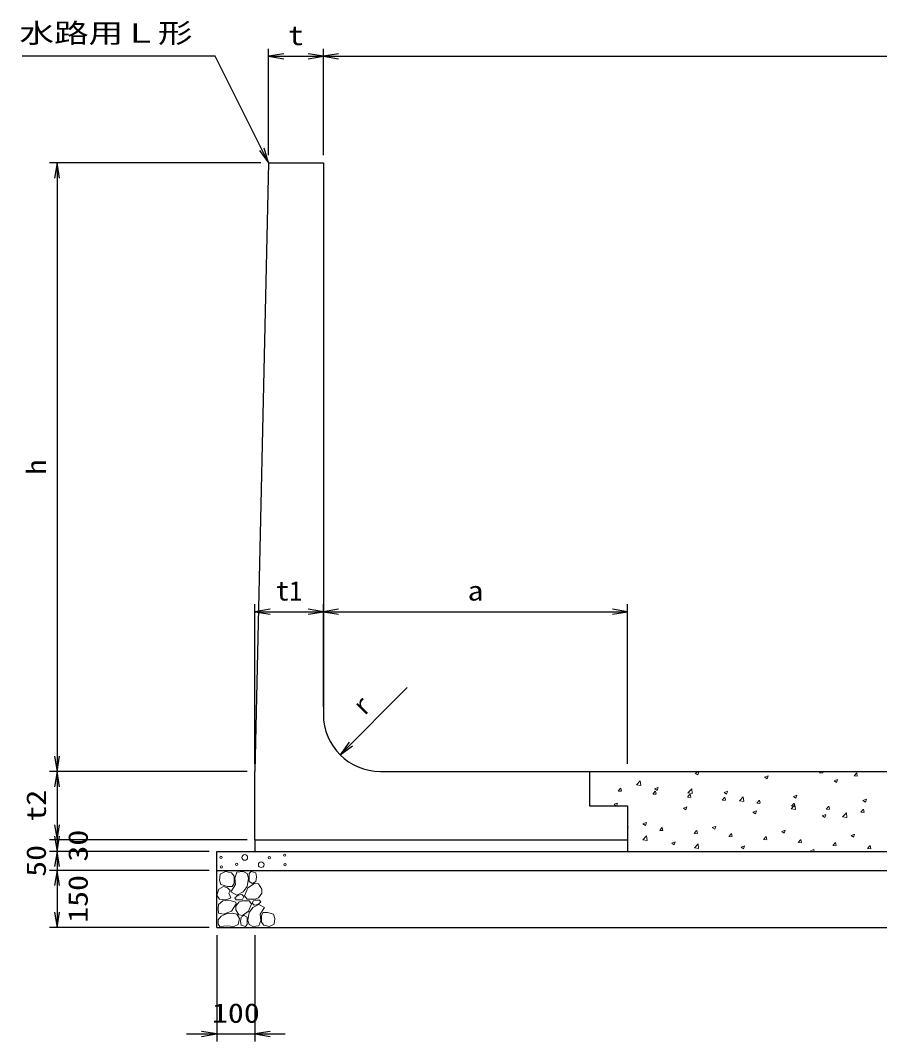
# Model space of a CAD drawing. Units: millimetres at full size. Extents: x 0 to 16820, y 0 to 11880.
# Drawn here: x 11124 to 13382, y 5130 to 7814 of the extents above; entities that cross this region are included whole.
import ezdxf
from ezdxf.enums import TextEntityAlignment as Align

# ---------------------------------------------------------------- set-up
doc = ezdxf.new("R2010")
doc.units = ezdxf.units.MM
for name, color, linetype, lineweight in [('0_2', 7, 'Continuous', 25), ('D-DCR-HCHn', 4, 'Continuous', 9), ('D-STR-DIM', 7, 'Continuous', 25), ('D-STR-STRn', 1, 'Continuous', 25)]:
    doc.layers.add(name, color=color, linetype=linetype, lineweight=lineweight)
doc.styles.add('ＭＳ ゴシック', font='')
doc.styles.get('ＭＳ ゴシック').set_extended_font_data('MS Gothic')

# ---------------------------------------------------------------- blocks, each defined once
blk = doc.blocks.new('open_arrow')
at = {"color": 0, "linetype": 'Continuous', "lineweight": -2}
blk.add_lwpolyline([(7.5, 1.25), (0, 0), (7.5, -1.25)], dxfattribs=at)

msp = doc.modelspace()

# ---------------------------------------------------------------- linework, layer by layer
at = {"layer": '0_2'}
for p, q in [((11776, 7460), (11776, 7740)), ((11920, 7460), (11920, 7740)), ((11920, 7460), (11920, 7740)), ((11776, 7720), (11920, 7720)), ((11920, 7720), (14920, 7720)), ((11740, 5860), (11740, 6280)), ((11740, 6260), (11920, 6260)), ((11920, 6010), (11920, 6280)), ((11920, 6010), (11920, 6280)), ((11920, 6260), (12720, 6260)), ((12720, 5860), (12720, 6280)), ((11640, 5410), (11640, 5130)), ((11740, 5410), (11740, 5130)), ((11560, 5150), (11820, 5150))]:
    msp.add_line(p, q, dxfattribs=at)
at = {"layer": 'D-DCR-HCHn'}
for p, q in [((12897.557, 5835.605), (12906.45, 5839.018)), ((12897.778, 5835.451), (12904.095, 5831.19)), ((12904.147, 5831.152), (12906.722, 5838.827)), ((13080.073, 5825.434), (13088.965, 5828.847)), ((13080.294, 5825.28), (13086.611, 5821.019)), ((13086.662, 5820.981), (13089.237, 5828.656)), ((13224.36, 5836.354), (13227.419, 5840)), ((13224.666, 5836.293), (13232.257, 5835.629)), ((13232.686, 5836.054), (13231.958, 5840)), ((13315.452, 5828.385), (13321.575, 5835.681)), ((13315.758, 5828.324), (13323.349, 5827.66)), ((13323.778, 5828.084), (13322.31, 5836.045)), ((12742.941, 5805.142), (12752.832, 5815.451)), ((12742.996, 5805.151), (12754.291, 5803.399)), ((12754.236, 5803.287), (12752.833, 5815.348)), ((12790.849, 5794.643), (12799.742, 5798.057)), ((13262.589, 5815.262), (13271.481, 5818.676)), ((13262.809, 5815.109), (13269.126, 5810.848)), ((13269.178, 5810.81), (13271.753, 5818.485)), ((12695.428, 5788.643), (12701.55, 5795.94)), ((12695.735, 5788.582), (12703.326, 5787.918)), ((12703.755, 5788.346), (12702.287, 5796.307)), ((12786.52, 5780.674), (12792.642, 5787.97)), ((12786.827, 5780.613), (12794.418, 5779.948)), ((12791.07, 5794.49), (12797.387, 5790.229)), ((12794.847, 5780.376), (12793.379, 5788.337)), ((12797.439, 5790.191), (12800.014, 5797.865)), ((12877.612, 5772.704), (12883.735, 5780.001)), ((12877.919, 5772.643), (12885.51, 5771.979)), ((12878.48, 5784.121), (12888.372, 5794.43)), ((12878.535, 5784.13), (12889.83, 5782.378)), ((12885.939, 5772.406), (12884.471, 5780.367)), ((12889.775, 5782.266), (12888.372, 5794.327)), ((12968.705, 5764.735), (12974.827, 5772.031)), ((12973.365, 5784.472), (12982.257, 5787.886)), ((12973.585, 5784.319), (12979.903, 5780.058)), ((12977.031, 5764.436), (12975.563, 5772.397)), ((12979.954, 5780.02), (12982.529, 5787.694)), ((13014.02, 5763.1), (13023.912, 5773.409)), ((13025.315, 5761.244), (13023.912, 5773.306)), ((13155.881, 5774.301), (13164.773, 5777.714)), ((13156.101, 5774.148), (13162.418, 5769.887)), ((13162.469, 5769.849), (13165.044, 5777.523)), ((12684.141, 5753.682), (12693.033, 5757.095)), ((12684.362, 5753.529), (12689.593, 5750)), ((12690.989, 5750), (12693.305, 5756.904)), ((12866.657, 5743.511), (12875.549, 5746.924)), ((12873.246, 5739.058), (12875.821, 5746.733)), ((12969.011, 5764.674), (12976.602, 5764.009)), ((13014.075, 5763.108), (13025.37, 5761.357)), ((13059.797, 5756.765), (13065.919, 5764.062)), ((13060.103, 5756.704), (13067.694, 5756.04)), ((13068.123, 5756.466), (13066.655, 5764.427)), ((13149.559, 5742.079), (13159.451, 5752.388)), ((13150.889, 5748.795), (13157.012, 5756.092)), ((13151.195, 5748.734), (13158.786, 5748.07)), ((13159.215, 5748.496), (13157.747, 5756.456)), ((13160.854, 5740.223), (13159.451, 5752.284)), ((13241.982, 5740.826), (13248.104, 5748.122)), ((13250.307, 5740.526), (13248.839, 5748.486)), ((13338.396, 5764.13), (13347.289, 5767.543)), ((13338.616, 5763.976), (13344.933, 5759.715)), ((13344.985, 5759.677), (13347.56, 5767.352)), ((12866.877, 5743.357), (12873.194, 5739.096)), ((13049.172, 5733.339), (13058.065, 5736.753)), ((13049.393, 5733.186), (13055.71, 5728.925)), ((13055.761, 5728.887), (13058.336, 5736.562)), ((13149.614, 5742.087), (13160.909, 5740.335)), ((13231.688, 5723.168), (13240.58, 5726.582)), ((13231.908, 5723.015), (13238.225, 5718.754)), ((13238.277, 5718.716), (13240.852, 5726.391)), ((13242.287, 5740.765), (13249.878, 5740.101)), ((13285.099, 5721.057), (13294.991, 5731.367)), ((13285.154, 5721.066), (13296.449, 5719.314)), ((13296.394, 5719.202), (13294.991, 5731.263)), ((13333.074, 5732.856), (13339.196, 5740.153)), ((13333.379, 5732.795), (13340.97, 5732.131)), ((13341.399, 5732.555), (13339.93, 5740.516)), ((12721.376, 5692.818), (12720, 5700.278)), ((12720, 5692.473), (12720.948, 5692.39)), ((12759.948, 5702.549), (12768.841, 5705.963)), ((12760.169, 5702.396), (12766.486, 5698.135)), ((12766.538, 5698.097), (12769.113, 5705.771)), ((12804.142, 5685.145), (12810.264, 5692.442)), ((12812.468, 5684.848), (12811, 5692.809)), ((12942.464, 5692.378), (12951.356, 5695.791)), ((12942.684, 5692.225), (12949.002, 5687.964)), ((12949.053, 5687.926), (12951.628, 5695.6)), ((12759.778, 5660.408), (12769.67, 5670.717)), ((12771.073, 5658.553), (12769.67, 5670.614)), ((12804.449, 5685.084), (12812.04, 5684.42)), ((12895.234, 5677.176), (12901.357, 5684.472)), ((12895.541, 5677.115), (12903.132, 5676.451)), ((12903.56, 5676.878), (12902.092, 5684.838)), ((12986.326, 5669.206), (12992.449, 5676.503)), ((12986.633, 5669.145), (12994.224, 5668.481)), ((12994.652, 5668.908), (12993.183, 5676.868)), ((13077.419, 5661.237), (13083.541, 5668.533)), ((13085.744, 5660.937), (13084.275, 5668.898)), ((13124.98, 5682.207), (13133.872, 5685.62)), ((13125.2, 5682.054), (13131.517, 5677.793)), ((13131.568, 5677.755), (13134.143, 5685.429)), ((13307.495, 5672.035), (13316.388, 5675.449)), ((13307.715, 5671.882), (13314.032, 5667.621)), ((13314.084, 5667.583), (13316.659, 5675.258)), ((12759.833, 5660.417), (12771.128, 5658.665)), ((12835.756, 5651.416), (12844.648, 5654.83)), ((12835.976, 5651.263), (12842.293, 5647.002)), ((12842.345, 5646.964), (12844.92, 5654.639)), ((12895.318, 5639.387), (12905.209, 5649.696)), ((12895.373, 5639.396), (12906.668, 5637.644)), ((12906.613, 5637.532), (12905.21, 5649.593)), ((13018.272, 5641.245), (13027.164, 5644.659)), ((13018.492, 5641.092), (13024.809, 5636.831)), ((13024.86, 5636.793), (13027.435, 5644.468)), ((13077.725, 5661.176), (13085.316, 5660.512)), ((13168.511, 5653.267), (13174.634, 5660.564)), ((13168.817, 5653.206), (13176.408, 5652.542)), ((13176.836, 5652.967), (13175.367, 5660.928)), ((13259.603, 5645.297), (13265.726, 5652.594)), ((13259.909, 5645.237), (13267.5, 5644.573)), ((13267.928, 5644.997), (13266.459, 5652.958)), ((13350.696, 5637.328), (13356.818, 5644.624)), ((13351.001, 5637.267), (13358.592, 5636.603)), ((13359.02, 5637.027), (13357.551, 5644.988)), ((13200.787, 5631.074), (13209.68, 5634.487)), ((13201.007, 5630.921), (13202.372, 5630)), ((13208.509, 5630), (13209.951, 5634.297))]:
    msp.add_line(p, q, dxfattribs=at)
for points in [[(11678.399, 5573.696), (11662.796, 5577.163), (11648.928, 5570.228), (11647.194, 5554.626), (11650.661, 5542.491), (11667.997, 5537.29), (11680.132, 5537.29), (11685.333, 5545.958), (11685.333, 5565.028)], [(11692.267, 5575.429), (11687.067, 5559.827), (11688.8, 5542.491), (11676.665, 5523.421), (11692.267, 5514.753), (11709.603, 5523.421), (11720.005, 5537.29), (11723.472, 5559.827), (11720.005, 5571.962), (11709.603, 5577.163)], [(11725.206, 5571.962), (11725.206, 5551.159), (11733.874, 5545.958), (11742.542, 5551.159), (11744.275, 5563.294), (11742.542, 5573.696), (11730.407, 5577.163)], [(11645.46, 5530.356), (11640.26, 5514.753), (11647.194, 5504.352), (11664.53, 5502.618), (11676.366, 5507.699), (11671.464, 5519.954), (11674.932, 5526.889), (11667.997, 5533.823), (11657.596, 5537.29)], [(11721.739, 5533.823), (11713.071, 5513.02), (11720.005, 5504.352), (11740.808, 5504.352), (11749.476, 5507.819), (11758.144, 5519.954), (11758.144, 5530.356), (11749.476, 5544.224), (11739.074, 5545.958)], [(11695.735, 5514.753), (11687.067, 5507.819), (11690.534, 5502.618), (11702.669, 5502.618), (11707.87, 5504.352), (11711.337, 5511.286), (11706.136, 5516.487)], [(11678.366, 5472.757), (11691.208, 5492.019), (11689.603, 5496.834), (11671.946, 5501.65), (11655.894, 5500.045), (11644.658, 5490.414), (11643.052, 5479.177), (11644.658, 5467.941), (11657.499, 5464.731)], [(11723.311, 5472.757), (11731.337, 5492.019), (11724.916, 5500.045), (11705.654, 5500.045), (11697.628, 5496.834), (11689.603, 5485.598), (11689.603, 5475.967), (11697.628, 5463.125), (11707.259, 5461.52)], [(11750.599, 5434.232), (11755.415, 5448.679), (11753.81, 5464.731), (11765.046, 5482.388), (11750.599, 5490.414), (11734.548, 5482.388), (11724.916, 5469.546), (11721.706, 5448.679), (11724.916, 5437.443), (11734.548, 5432.627)], [(11747.389, 5490.414), (11755.415, 5496.834), (11752.204, 5501.65), (11740.968, 5501.65), (11736.153, 5500.045), (11732.942, 5493.624), (11737.758, 5488.808)], [(11684.787, 5432.627), (11696.023, 5437.443), (11699.234, 5453.494), (11692.813, 5464.731), (11681.577, 5467.941), (11667.13, 5466.336), (11651.078, 5459.915), (11643.052, 5450.284), (11643.052, 5439.048), (11647.868, 5432.627), (11667.13, 5434.232)], [(11720.101, 5437.443), (11720.101, 5456.705), (11712.075, 5461.52), (11704.049, 5456.705), (11702.444, 5445.469), (11704.049, 5435.837), (11715.285, 5432.627)], [(11763.441, 5435.837), (11777.887, 5432.627), (11790.729, 5439.048), (11792.334, 5453.494), (11789.124, 5464.731), (11773.072, 5469.546), (11761.836, 5469.546), (11757.02, 5461.52), (11757.02, 5443.863)]]:
    msp.add_lwpolyline(points, close=True, dxfattribs=at)
for centre, radius in [((11650.727, 5613.955), 3), ((11713.336, 5613.955), 7.5), ((11777.708, 5613.164), 3), ((11818.131, 5620.006), 3), ((11651.869, 5588.91), 3), ((11692.292, 5595.752), 3), ((11756.664, 5594.961), 7.5), ((11819.273, 5594.961), 3)]:
    msp.add_circle(centre, radius, dxfattribs=at)
at = {"layer": 'D-STR-DIM'}
for p, q in [((11756, 7440), (11200, 7440)), ((11220, 7440), (11220, 5840)), ((11963.934, 5883.934), (12140.711, 6060.711)), ((11720, 5840), (11200, 5840)), ((11720, 5840), (11200, 5840)), ((11220, 5840), (11220, 5660)), ((11220, 5740), (11220, 5550)), ((11220, 5710), (11220, 5500)), ((11720, 5660), (11200, 5660)), ((11720, 5660), (11200, 5660)), ((11620, 5630), (11200, 5630)), ((11620, 5630), (11200, 5630)), ((11620, 5580), (11200, 5580)), ((11620, 5580), (11200, 5580)), ((11220, 5580), (11220, 5430)), ((11620, 5430), (11200, 5430))]:
    msp.add_line(p, q, dxfattribs=at)
msp.add_lwpolyline([(11776, 7440), (11636, 7720), (11596, 7720), (11128.284, 7720)], dxfattribs=at)
at = {"layer": 'D-STR-STRn'}
for p, q in [((11776, 7440), (11740, 5840)), ((11776, 7440), (11920, 7440)), ((11920, 7440), (11920, 5990)), ((11740, 5660), (11740, 5840)), ((12070, 5840), (12620, 5840)), ((12620, 5840), (12620, 5750)), ((12620, 5840), (14220, 5840)), ((12620, 5750), (12720, 5750)), ((12720, 5750), (12720, 5630)), ((11740, 5660), (12720, 5660)), ((11740, 5660), (11740, 5630)), ((11640, 5630), (15200, 5630)), ((11640, 5430), (11640, 5630)), ((11640, 5580), (15200, 5580)), ((11640, 5430), (15200, 5430))]:
    msp.add_line(p, q, dxfattribs=at)
msp.add_arc((12070, 5990), 150, 180, 270, dxfattribs=at)

# ---------------------------------------------------------------- block references
at = {"layer": '0_2', "xscale": 5.33, "yscale": 5.33}
for p in [(11776, 7720), (11920, 7720), (11740, 6260), (11920, 6260), (11740, 5150)]:
    msp.add_blockref('open_arrow', p, dxfattribs=at)
at = {"layer": '0_2', "xscale": 5.33, "yscale": 5.33, "rotation": 180}
for p in [(11920, 7720), (11920, 6260), (12720, 6260), (11640, 5150)]:
    msp.add_blockref('open_arrow', p, dxfattribs=at)
at = {"layer": 'D-STR-DIM', "xscale": 5.33, "yscale": 5.33}
for p, rotation in [((11776, 7440), 116.6), ((11220, 7440), 270), ((11963.934, 5883.934), 45), ((11220, 5840), 90), ((11220, 5840), 270), ((11220, 5660), 90), ((11220, 5660), 90), ((11220, 5630), 90), ((11220, 5630), 270), ((11220, 5580), 270), ((11220, 5580), 270), ((11220, 5430), 90)]:
    msp.add_blockref('open_arrow', p, dxfattribs=dict(at, rotation=rotation))

# ---------------------------------------------------------------- texts
at = {"layer": '0_2', "style": 'ＭＳ ゴシック'}
for s, width, p in [('t', 1.15, (11848, 7775)), ('a', 1.2, (12320, 6315)), ('100', 1.2, (11690, 5205))]:
    msp.add_text(s, height=51.32, dxfattribs=dict(at, width=width)).set_placement(p, align=Align.MIDDLE_CENTER)
msp.add_text('t1', height=51.32, dxfattribs=at).set_placement((11830, 6315), align=Align.MIDDLE_CENTER)
at = {"layer": 'D-STR-DIM', "style": 'ＭＳ ゴシック', "width": 1.3}
msp.add_text('水路用Ｌ形', height=51.32, dxfattribs=at).set_placement((11576, 7740), align=Align.BOTTOM_RIGHT)
at = {"layer": 'D-STR-DIM', "style": 'ＭＳ ゴシック'}
for s, width, p in [('h', 1.15, (11165, 6640)), ('t2', 1.2, (11165, 5750)), ('30', 1.2, (11275, 5645)), ('50', 1.2, (11165, 5605)), ('150', 1.2, (11275, 5505))]:
    msp.add_text(s, height=51.32, rotation=90, dxfattribs=dict(at, width=width)).set_placement(p, align=Align.MIDDLE_CENTER)
msp.add_text('r', height=51.32, rotation=45, dxfattribs=at).set_placement((12038.229, 5973.314), align=Align.BOTTOM_LEFT)

doc.saveas('drawing.dxf')
